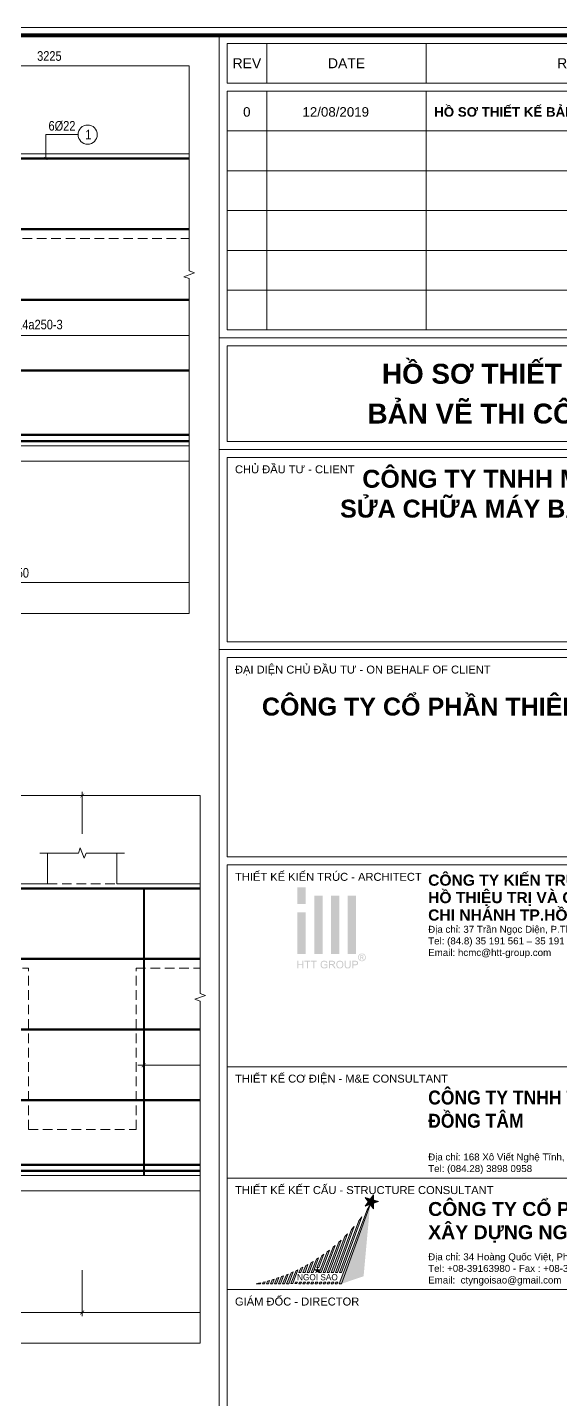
# Model space of a CAD drawing. Header units: millimetres. Extents: x 3014920 to 3563667, y -1638653 to -1356471.
# Drawn here: x 3384006 to 3387475, y -1615000 to -1606064 of the extents above; entities that cross this region are included whole.
import ezdxf
from ezdxf.enums import TextEntityAlignment as Align
from ezdxf.xclip import XClip

# ---------------------------------------------------------------- set-up
doc = ezdxf.new("R2010")
doc.units = ezdxf.units.MM
doc.header["$MEASUREMENT"] = 0
doc.header["$XCLIPFRAME"] = 0
doc.header["$PDMODE"] = 2
doc.linetypes.add('HIDDEN', pattern=[0.375, 0.25, -0.125])
doc.layers.get('0').update_dxf_attribs({"lineweight": 9})
doc.layers.get('Defpoints').update_dxf_attribs({"color": 10, "lineweight": 0})
for name, color, linetype, lineweight in [('CDAI', 21, 'Continuous', 40), ('CTHEP', 50, 'Continuous', 50), ('DBAO', 90, 'Continuous', 13), ('DGIONG', 130, 'Continuous', 13), ('KTH', 154, 'Continuous', 9), ('Net khuat', 8, 'HIDDEN', 13), ('TEXT', 7, 'Continuous', 15)]:
    doc.layers.add(name, color=color, linetype=linetype, lineweight=lineweight)
doc.layers.add('CHG_XX_Khung ten$0$A1 BORDER$0$DGIONG', color=7, linetype='Continuous', lineweight=13, true_color=0x29ffff)
doc.layers.add('CHG_XX_Khung ten$0$A1 BORDER$0$STICK', color=7, linetype='Continuous', lineweight=9, true_color=0xe60000)
doc.layers.add('CHG_XX_Khung ten$0$TKTC', color=1, linetype='Continuous')
doc.styles.add('CHG_XX_Khung ten$0$A1 BORDER$0$ARIAL', font='arial.ttf')
doc.styles.add('CHG_XX_Khung ten$0$A1 BORDER$0$Arial - Bold', font='arialbd.ttf', dxfattribs={"height": 2.5})
doc.styles.add('CHG_XX_Khung ten$0$A1 BORDER$0$Star-AvoBold', font='VAVOB_0.TTF')
doc.styles.add('CHG_XX_Khung ten$0$A1 BORDER$0$Title Block DD$0$ARIAL', font='arial.ttf')
doc.styles.add('CHG_XX_Khung ten$0$A1 BORDER$0$Title Block DD$0$Arial - Bold', font='arialbd.ttf', dxfattribs={"height": 2.5})
doc.styles.add('CHG_XX_Khung ten$0$arial', font='arial.ttf')
doc.styles.add('CHG_XX_Khung ten$0$Arial - Bold', font='arialbd.ttf')
doc.styles.add('CHG_XX_Khung ten$0$ArialB', font='arialbd.ttf')
doc.styles.add('CHG_XX_Khung ten$0$title block pccc$0$ARIAL', font='arial.ttf')
doc.styles.add('Star-HelCon', font='VHELVCN_0.TTF')
doc.styles.add('TTP-HelCon', font='VHELVCN_0.TTF')
doc.styles.add('VNI-HELVE-CONDENSE', font='VHELVCN_0.TTF')
doc.dimstyles.new('kc-25', dxfattribs={"dimtxt": 62.5, "dimasz": 20, "dimexe": 20, "dimexo": 50, "dimgap": 25, "dimtad": 3, "dimdec": 0, "dimzin": 0, "dimdsep": 46, "dimtxsty": 'VNI-HELVE-CONDENSE', "dimblk": 'DIM', "dimcen": 2.5, "dimclrd": 256, "dimclre": 154, "dimclrt": 7, "dimaunit": 1, "dimadec": 0, "dimazin": 0, "dimtfac": 1, "dimtdec": 0, "dimtix": 1, "dimtmove": 0, "dimatfit": 3, "dimldrblk": 'DOT', "dimfxl": 1, "dimtolj": 1, "dimtzin": 0, "dimarcsym": 0})
doc.dimstyles.new('TTP-25', dxfattribs={"dimscale": 25, "dimtxt": 2.5, "dimasz": 1, "dimexe": 1, "dimexo": 1, "dimgap": 0.09, "dimtad": 0, "dimdec": 4, "dimrnd": 1, "dimzin": 9, "dimdsep": 46, "dimtxsty": 'TTP-HelCon', "dimblk": 'ARCHTICK', "dimcen": 0.09, "dimdle": 1.5, "dimclrd": 256, "dimclre": 256, "dimclrt": 7, "dimadec": 0, "dimazin": 0, "dimtfac": 1, "dimtdec": 4, "dimtmove": 0, "dimatfit": 3, "dimldrblk": 'ARCHTICK', "dimfxl": 1, "dimtvp": 1, "dimtolj": 1, "dimtzin": 0, "dimarcsym": 0})

# ---------------------------------------------------------------- blocks, each defined once
blk = doc.blocks.new('_ArchTick')
at = {"color": 0, "linetype": 'ByBlock', "const_width": 0.15}
blk.add_lwpolyline([(-0.5, -0.5), (0.5, 0.5)], dxfattribs=at)
blk = doc.blocks.new('*D1667')
at = {"layer": 'Defpoints', "color": 0, "transparency": 16777216}
for p in [(22575, -2490.7), (25825, -2490.7), (22575, -2791.8)]:
    blk.add_point(p, dxfattribs=at)
at = {"layer": 'KTH', "lineweight": -2, "transparency": 16777216}
for p, q in [((22575, -2515.7), (22575, -2816.8)), ((25825, -2515.7), (25825, -2816.8)), ((25862.5, -2791.8), (22537.5, -2791.8))]:
    blk.add_line(p, q, dxfattribs=at)
at = {"layer": 'KTH', "lineweight": -2, "transparency": 16777216, "xscale": 25, "yscale": 25, "zscale": 25, "rotation": 180}
blk.add_blockref('_ArchTick', (22575, -2791.8), dxfattribs=at)
at = {"layer": 'KTH', "lineweight": -2, "transparency": 16777216, "xscale": 25, "yscale": 25, "zscale": 25}
blk.add_blockref('_ArchTick', (25825, -2791.8), dxfattribs=at)
at = {"layer": 'KTH', "color": 7, "transparency": 16777216, "insert": (24200, -2728), "char_height": 62.5, "attachment_point": 5, "style": 'TTP-HelCon'}
blk.add_mtext('\\A1;3250', dxfattribs=at)
blk = doc.blocks.new('*D1670')
at = {"layer": 'Defpoints', "color": 0, "transparency": 16777216}
for p in [(26025, 574), (22800, 300), (26025, 300)]:
    blk.add_point(p, dxfattribs=at)
at = {"layer": 'KTH', "lineweight": -2, "transparency": 16777216}
for p, q in [((22762.5, 574), (26062.5, 574)), ((22800, 325), (22800, 599)), ((26025, 325), (26025, 599))]:
    blk.add_line(p, q, dxfattribs=at)
at = {"layer": 'KTH', "lineweight": -2, "transparency": 16777216, "xscale": 25, "yscale": 25, "zscale": 25, "rotation": 180}
blk.add_blockref('_ArchTick', (22800, 574), dxfattribs=at)
at = {"layer": 'KTH', "lineweight": -2, "transparency": 16777216, "xscale": 25, "yscale": 25, "zscale": 25}
blk.add_blockref('_ArchTick', (26025, 574), dxfattribs=at)
at = {"layer": 'KTH', "color": 7, "transparency": 16777216, "insert": (24412.5, 637.8), "char_height": 62.5, "attachment_point": 5, "style": 'TTP-HelCon'}
blk.add_mtext('\\A1;3225', dxfattribs=at)
blk = doc.blocks.new('*D1644')
at = {"layer": 'Defpoints', "color": 0, "transparency": 16777216}
for p in [(35225, -2490.7), (44625, -2490.7), (35225, -2991.7)]:
    blk.add_point(p, dxfattribs=at)
at = {"layer": 'KTH', "lineweight": -2, "transparency": 16777216}
for p, q in [((35225, -2515.7), (35225, -3016.7)), ((44625, -2515.7), (44625, -3016.7)), ((44662.5, -2991.7), (35187.5, -2991.7))]:
    blk.add_line(p, q, dxfattribs=at)
at = {"layer": 'KTH', "lineweight": -2, "transparency": 16777216, "xscale": 25, "yscale": 25, "zscale": 25, "rotation": 180}
blk.add_blockref('_ArchTick', (35225, -2991.7), dxfattribs=at)
at = {"layer": 'KTH', "lineweight": -2, "transparency": 16777216, "xscale": 25, "yscale": 25, "zscale": 25}
blk.add_blockref('_ArchTick', (44625, -2991.7), dxfattribs=at)
at = {"layer": 'KTH', "color": 7, "transparency": 16777216, "insert": (39925, -2927.9), "char_height": 62.5, "attachment_point": 5, "style": 'TTP-HelCon'}
blk.add_mtext('\\A1;9400', dxfattribs=at)
blk = doc.blocks.new('*D1648')
at = {"layer": 'Defpoints', "color": 0, "transparency": 16777216}
for p in [(38375, 574), (37250, 300), (38375, 300)]:
    blk.add_point(p, dxfattribs=at)
at = {"layer": 'KTH', "lineweight": -2, "transparency": 16777216}
for p, q in [((37212.5, 574), (38412.5, 574)), ((37250, 325), (37250, 599)), ((38375, 325), (38375, 599))]:
    blk.add_line(p, q, dxfattribs=at)
at = {"layer": 'KTH', "lineweight": -2, "transparency": 16777216, "xscale": 25, "yscale": 25, "zscale": 25, "rotation": 180}
blk.add_blockref('_ArchTick', (37250, 574), dxfattribs=at)
at = {"layer": 'KTH', "lineweight": -2, "transparency": 16777216, "xscale": 25, "yscale": 25, "zscale": 25}
blk.add_blockref('_ArchTick', (38375, 574), dxfattribs=at)
at = {"layer": 'KTH', "color": 7, "transparency": 16777216, "insert": (37812.5, 637.8), "char_height": 62.5, "attachment_point": 5, "style": 'TTP-HelCon'}
blk.add_mtext('\\A1;1125', dxfattribs=at)
blk = doc.blocks.new('*D1650')
at = {"layer": 'Defpoints', "color": 0, "transparency": 16777216}
for p in [(41825, 574), (38375, 300), (41825, 300)]:
    blk.add_point(p, dxfattribs=at)
at = {"layer": 'KTH', "lineweight": -2, "transparency": 16777216}
for p, q in [((38337.5, 574), (41862.5, 574)), ((38375, 325), (38375, 599)), ((41825, 325), (41825, 599))]:
    blk.add_line(p, q, dxfattribs=at)
at = {"layer": 'KTH', "lineweight": -2, "transparency": 16777216, "xscale": 25, "yscale": 25, "zscale": 25, "rotation": 180}
blk.add_blockref('_ArchTick', (38375, 574), dxfattribs=at)
at = {"layer": 'KTH', "lineweight": -2, "transparency": 16777216, "xscale": 25, "yscale": 25, "zscale": 25}
blk.add_blockref('_ArchTick', (41825, 574), dxfattribs=at)
at = {"layer": 'KTH', "color": 7, "transparency": 16777216, "insert": (40100, 637.8), "char_height": 62.5, "attachment_point": 5, "style": 'TTP-HelCon'}
blk.add_mtext('\\A1;3450', dxfattribs=at)
blk = doc.blocks.new('*D1654')
at = {"layer": 'Defpoints', "color": 0, "transparency": 16777216}
for p in [(35225, -2490.7), (38375, -2490.7), (38375, -2791.8)]:
    blk.add_point(p, dxfattribs=at)
at = {"layer": 'KTH', "lineweight": -2, "transparency": 16777216}
for p, q in [((35225, -2515.7), (35225, -2816.8)), ((38375, -2515.7), (38375, -2816.8)), ((35187.5, -2791.8), (38412.5, -2791.8))]:
    blk.add_line(p, q, dxfattribs=at)
at = {"layer": 'KTH', "lineweight": -2, "transparency": 16777216, "xscale": 25, "yscale": 25, "zscale": 25, "rotation": 180}
blk.add_blockref('_ArchTick', (35225, -2791.8), dxfattribs=at)
at = {"layer": 'KTH', "lineweight": -2, "transparency": 16777216, "xscale": 25, "yscale": 25, "zscale": 25}
blk.add_blockref('_ArchTick', (38375, -2791.8), dxfattribs=at)
at = {"layer": 'KTH', "color": 7, "transparency": 16777216, "insert": (36800, -2728), "char_height": 62.5, "attachment_point": 5, "style": 'TTP-HelCon'}
blk.add_mtext('\\A1;3150', dxfattribs=at)
blk = doc.blocks.new('*D1655')
at = {"layer": 'Defpoints', "color": 0, "transparency": 16777216}
for p in [(38375, -2490.7), (41825, -2490.7), (41825, -2791.8)]:
    blk.add_point(p, dxfattribs=at)
at = {"layer": 'KTH', "lineweight": -2, "transparency": 16777216}
for p, q in [((38375, -2515.7), (38375, -2816.8)), ((41825, -2515.7), (41825, -2816.8)), ((38337.5, -2791.8), (41862.5, -2791.8))]:
    blk.add_line(p, q, dxfattribs=at)
at = {"layer": 'KTH', "lineweight": -2, "transparency": 16777216, "xscale": 25, "yscale": 25, "zscale": 25, "rotation": 180}
blk.add_blockref('_ArchTick', (38375, -2791.8), dxfattribs=at)
at = {"layer": 'KTH', "lineweight": -2, "transparency": 16777216, "xscale": 25, "yscale": 25, "zscale": 25}
blk.add_blockref('_ArchTick', (41825, -2791.8), dxfattribs=at)
at = {"layer": 'KTH', "color": 7, "transparency": 16777216, "insert": (40100, -2728), "char_height": 62.5, "attachment_point": 5, "style": 'TTP-HelCon'}
blk.add_mtext('\\A1;3450', dxfattribs=at)
blk = doc.blocks.new('*D1621')
at = {"layer": 'Defpoints', "color": 0, "transparency": 16777216}
for p in [(55275, 574), (48050, 325), (55275, 200)]:
    blk.add_point(p, dxfattribs=at)
at = {"layer": 'KTH', "lineweight": -2, "transparency": 16777216}
for p, q in [((48012.5, 574), (55312.5, 574)), ((48050, 350), (48050, 599)), ((55275, 225), (55275, 599))]:
    blk.add_line(p, q, dxfattribs=at)
at = {"layer": 'KTH', "lineweight": -2, "transparency": 16777216, "xscale": 25, "yscale": 25, "zscale": 25, "rotation": 180}
blk.add_blockref('_ArchTick', (48050, 574), dxfattribs=at)
at = {"layer": 'KTH', "lineweight": -2, "transparency": 16777216, "xscale": 25, "yscale": 25, "zscale": 25}
blk.add_blockref('_ArchTick', (55275, 574), dxfattribs=at)
at = {"layer": 'KTH', "color": 7, "transparency": 16777216, "insert": (51662.5, 637.8), "char_height": 62.5, "attachment_point": 5, "style": 'TTP-HelCon'}
blk.add_mtext('\\A1;7225', dxfattribs=at)
blk = doc.blocks.new('*D1623')
at = {"layer": 'Defpoints', "color": 0, "transparency": 16777216}
for p in [(16725, -2490.7), (25825, -2513.9), (16725, -2991.7)]:
    blk.add_point(p, dxfattribs=at)
at = {"layer": 'KTH', "lineweight": -2, "transparency": 16777216}
for p, q in [((16725, -2515.7), (16725, -3016.7)), ((25825, -2538.9), (25825, -3016.7)), ((25862.5, -2991.7), (16687.5, -2991.7))]:
    blk.add_line(p, q, dxfattribs=at)
at = {"layer": 'KTH', "lineweight": -2, "transparency": 16777216, "xscale": 25, "yscale": 25, "zscale": 25, "rotation": 180}
blk.add_blockref('_ArchTick', (16725, -2991.7), dxfattribs=at)
at = {"layer": 'KTH', "lineweight": -2, "transparency": 16777216, "xscale": 25, "yscale": 25, "zscale": 25}
blk.add_blockref('_ArchTick', (25825, -2991.7), dxfattribs=at)
at = {"layer": 'KTH', "color": 7, "transparency": 16777216, "insert": (21275, -2927.9), "char_height": 62.5, "attachment_point": 5, "style": 'TTP-HelCon'}
blk.add_mtext('\\A1;9100', dxfattribs=at)
blk = doc.blocks.new('DIM')
h = blk.add_hatch(color=1)
h.paths.add_polyline_path([(0.49, 0.29, 1), (0.29, 0.49), (-0.19, 0), (0.19, 0)])
h.paths.add_polyline_path([(0.19, 0), (-0.19, 0), (-0.49, -0.29, 1), (-0.29, -0.49)])
at = {"color": 9}
for p, q in [((-0.19, 0), (-1.5, 0)), ((0.19, 0), (1.5, 0))]:
    blk.add_line(p, q, dxfattribs=at)
at = {"color": 1}
for p, q in [((-0.49, -0.29), (0.29, 0.49)), ((-0.29, -0.49), (0.49, 0.29)), ((-0.19, 0), (0.19, 0))]:
    blk.add_line(p, q, dxfattribs=at)
blk.add_arc((-0.39, -0.39), 0.138, 135, 315, dxfattribs=at)
blk = doc.blocks.new('*D1632')
at = {"layer": 'Defpoints', "color": 0, "transparency": 16777216}
for p in [(22975, -883.8), (25625, -943.5), (22975, -1182.1)]:
    blk.add_point(p, dxfattribs=at)
at = {"layer": 'KTH', "lineweight": -2, "transparency": 16777216}
for p, q in [((22975, -908.8), (22975, -1207.1)), ((25625, -968.5), (25625, -1207.1)), ((25662.5, -1182.1), (22937.5, -1182.1))]:
    blk.add_line(p, q, dxfattribs=at)
at = {"layer": 'KTH', "lineweight": -2, "transparency": 16777216, "xscale": 25, "yscale": 25, "zscale": 25}
for p, rotation in [((22975, -1182.1), 179.9999999866598), ((25625, -1182.1), 359.9999999866598)]:
    blk.add_blockref('_ArchTick', p, dxfattribs=dict(at, rotation=rotation))
at = {"layer": 'KTH', "color": 7, "transparency": 16777216, "insert": (24300, -1112.2), "char_height": 62.5, "attachment_point": 5, "rotation": 360, "style": 'TTP-HelCon'}
blk.add_mtext('\\A1;4Þ14a250-3', dxfattribs=at)
blk = doc.blocks.new('*D1637')
at = {"layer": 'Defpoints', "color": 0, "transparency": 16777216}
for p in [(38775, -883.8), (41425, -905.7), (38775, -1182.1)]:
    blk.add_point(p, dxfattribs=at)
at = {"layer": 'KTH', "lineweight": -2, "transparency": 16777216}
for p, q in [((38775, -908.8), (38775, -1207.1)), ((41425, -930.7), (41425, -1207.1)), ((41462.5, -1182.1), (38737.5, -1182.1))]:
    blk.add_line(p, q, dxfattribs=at)
at = {"layer": 'KTH', "lineweight": -2, "transparency": 16777216, "xscale": 25, "yscale": 25, "zscale": 25}
for p, rotation in [((38775, -1182.1), 179.9999999866598), ((41425, -1182.1), 359.9999999866598)]:
    blk.add_blockref('_ArchTick', p, dxfattribs=dict(at, rotation=rotation))
at = {"layer": 'KTH', "color": 7, "transparency": 16777216, "insert": (40100, -1112.2), "char_height": 62.5, "attachment_point": 5, "rotation": 360, "style": 'TTP-HelCon'}
blk.add_mtext('\\A1;4Þ14a250-3', dxfattribs=at)
blk = doc.blocks.new('*D1598')
at = {"layer": 'Defpoints', "color": 0, "transparency": 16777216}
for p in [(49675, -2560.4), (59924.6, -2663), (59924.6, -2991.7)]:
    blk.add_point(p, dxfattribs=at)
at = {"layer": 'KTH', "lineweight": -2, "transparency": 16777216}
for p, q in [((49675, -2585.4), (49675, -3016.7)), ((59924.6, -2688), (59924.6, -3016.7)), ((49637.5, -2991.7), (59962.1, -2991.7))]:
    blk.add_line(p, q, dxfattribs=at)
at = {"layer": 'KTH', "lineweight": -2, "transparency": 16777216, "xscale": 25, "yscale": 25, "zscale": 25, "rotation": 180}
blk.add_blockref('_ArchTick', (49675, -2991.7), dxfattribs=at)
at = {"layer": 'KTH', "lineweight": -2, "transparency": 16777216, "xscale": 25, "yscale": 25, "zscale": 25}
blk.add_blockref('_ArchTick', (59924.6, -2991.7), dxfattribs=at)
at = {"layer": 'KTH', "color": 7, "transparency": 16777216, "insert": (54799.8, -2927.9), "char_height": 62.5, "attachment_point": 5, "style": 'TTP-HelCon'}
blk.add_mtext('\\A1;10250', dxfattribs=at)
blk = doc.blocks.new('*D1583')
at = {"layer": 'Defpoints', "color": 0, "transparency": 16777216}
for p in [(52375, -2490.7), (55275, -2490.7), (55275, -2791.8)]:
    blk.add_point(p, dxfattribs=at)
at = {"layer": 'KTH', "lineweight": -2, "transparency": 16777216}
for p, q in [((52375, -2515.7), (52375, -2816.8)), ((55275, -2515.7), (55275, -2816.8)), ((52337.5, -2791.8), (55312.5, -2791.8))]:
    blk.add_line(p, q, dxfattribs=at)
at = {"layer": 'KTH', "lineweight": -2, "transparency": 16777216, "xscale": 25, "yscale": 25, "zscale": 25, "rotation": 180}
blk.add_blockref('_ArchTick', (52375, -2791.8), dxfattribs=at)
at = {"layer": 'KTH', "lineweight": -2, "transparency": 16777216, "xscale": 25, "yscale": 25, "zscale": 25}
blk.add_blockref('_ArchTick', (55275, -2791.8), dxfattribs=at)
at = {"layer": 'KTH', "color": 7, "transparency": 16777216, "insert": (53825, -2728), "char_height": 62.5, "attachment_point": 5, "style": 'TTP-HelCon'}
blk.add_mtext('\\A1;2900', dxfattribs=at)
blk = doc.blocks.new('CHG_XX_Khung ten$0$A1 BORDER$0$HTT-Logo')
at = {"true_color": 0x134fb3}
h = blk.add_hatch(color=154, dxfattribs=at)
h.paths.add_polyline_path([(3, 29.1), (0, 29.1), (0, 23.1), (3, 23.1)])
h.paths.add_polyline_path([(3, 20.1), (0, 20.1), (0, 5.1), (3, 5.1)])
h.paths.add_polyline_path([(9, 26.1), (6, 26.1), (6, 5.1), (9, 5.1)])
h.paths.add_polyline_path([(15, 26.1), (12, 26.1), (12, 5.1), (15, 5.1)])
h.paths.add_polyline_path([(21, 26.1), (18, 26.1), (18, 5.1), (21, 5.1)])
h.paths.add_polyline_path([(2.12, 2.7), (1.76, 2.7), (1.76, 1.59), (0.36, 1.59), (0.36, 2.7), (0, 2.7), (0, 0), (0.36, 0), (0.36, 1.27), (1.76, 1.27), (1.76, 0), (2.12, 0)])
h.paths.add_polyline_path([(4.65, 2.7), (2.51, 2.7), (2.51, 2.38), (3.4, 2.38), (3.4, 0), (3.76, 0), (3.76, 2.38), (4.65, 2.38)])
h.paths.add_polyline_path([(6.95, 2.7), (4.81, 2.7), (4.81, 2.38), (5.7, 2.38), (5.7, 0), (6.06, 0), (6.06, 2.38), (6.95, 2.38)])
h.paths.add_polyline_path([(8.64, 1.36), (8.64, 1.41), (8.66, 1.58), (8.69, 1.75), (8.75, 1.9), (8.81, 2.03), (8.92, 2.17), (9.05, 2.28), (9.2, 2.37), (9.29, 2.39), (9.45, 2.43), (9.65, 2.44), (9.84, 2.42), (10, 2.37), (10.14, 2.29), (10.26, 2.18), (10.34, 2.03), (10.41, 1.86), (10.73, 1.95), (10.68, 2.11), (10.61, 2.26), (10.53, 2.39), (10.45, 2.47), (10.31, 2.57), (10.16, 2.65), (10.13, 2.66), (9.97, 2.71), (9.8, 2.74), (9.63, 2.75), (9.55, 2.74), (9.38, 2.73), (9.21, 2.7), (9.06, 2.65), (8.91, 2.58), (8.88, 2.56), (8.75, 2.47), (8.63, 2.36), (8.53, 2.23), (8.44, 2.07), (8.41, 1.99), (8.35, 1.84), (8.31, 1.68), (8.28, 1.51), (8.27, 1.34), (8.28, 1.26), (8.29, 1.09), (8.32, 0.92), (8.38, 0.77), (8.44, 0.62), (8.46, 0.58), (8.55, 0.44), (8.66, 0.32), (8.79, 0.21), (8.93, 0.12), (9, 0.09), (9.15, 0.03), (9.31, -0.01), (9.48, -0.04), (9.65, -0.05), (9.73, -0.04), (9.9, -0.03), (10.07, 0.01), (10.23, 0.06), (10.34, 0.11), (10.48, 0.18), (10.63, 0.27), (10.77, 0.38), (10.77, 1.38), (9.63, 1.38), (9.63, 1.06), (10.42, 1.06), (10.42, 0.56), (10.39, 0.53), (10.26, 0.45), (10.09, 0.37), (9.96, 0.32), (9.8, 0.29), (9.63, 0.28), (9.62, 0.28), (9.45, 0.29), (9.28, 0.33), (9.12, 0.4), (8.97, 0.49), (8.86, 0.61), (8.77, 0.75), (8.73, 0.85), (8.68, 1), (8.65, 1.17)])
h.paths.add_polyline_path([(13.16, 1.39), (13.28, 1.48), (13.3, 1.51), (13.39, 1.64), (13.44, 1.79), (13.46, 1.96), (13.46, 2.06), (13.42, 2.22), (13.35, 2.37), (13.31, 2.43), (13.19, 2.55), (13.05, 2.63), (13.01, 2.64), (12.87, 2.67), (12.7, 2.69), (12.5, 2.7), (11.3, 2.7), (11.3, 0), (11.66, 0), (11.66, 1.2), (12.07, 1.2), (12.11, 1.2), (12.28, 1.19), (12.44, 1.11), (12.49, 1.07), (12.62, 0.93), (12.67, 0.86), (12.77, 0.73), (12.88, 0.56), (13.23, 0), (13.68, 0), (13.21, 0.73), (13.13, 0.85), (13.03, 0.98), (12.92, 1.09), (12.86, 1.14), (12.7, 1.23), (12.86, 1.26), (13.03, 1.31)])
h.paths.add_polyline_path([(11.66, 1.51), (11.66, 2.4), (12.51, 2.4), (12.67, 2.39), (12.83, 2.35), (12.97, 2.27), (13.06, 2.13), (13.09, 1.96), (13.08, 1.87), (13.02, 1.72), (12.96, 1.64), (12.8, 1.55), (12.62, 1.52), (12.43, 1.51)], flags=16)
h.paths.add_polyline_path([(16.49, 1.43), (16.48, 1.6), (16.44, 1.77), (16.4, 1.92), (16.34, 2.07), (16.33, 2.09), (16.24, 2.23), (16.14, 2.36), (16.02, 2.47), (15.88, 2.57), (15.85, 2.59), (15.7, 2.66), (15.54, 2.71), (15.38, 2.74), (15.2, 2.75), (15.15, 2.75), (14.98, 2.73), (14.82, 2.7), (14.66, 2.64), (14.52, 2.57), (14.39, 2.48), (14.27, 2.37), (14.18, 2.26), (14.1, 2.14), (14.03, 2), (13.98, 1.84), (13.94, 1.68), (13.92, 1.5), (13.91, 1.31), (13.91, 1.29), (13.92, 1.12), (13.95, 0.96), (14, 0.8), (14.07, 0.64), (14.07, 0.62), (14.16, 0.48), (14.26, 0.35), (14.38, 0.23), (14.52, 0.14), (14.56, 0.12), (14.71, 0.04), (14.86, -0.01), (15.03, -0.04), (15.2, -0.05), (15.21, -0.05), (15.38, -0.03), (15.55, 0), (15.7, 0.05), (15.86, 0.12), (15.87, 0.13), (16.01, 0.22), (16.13, 0.33), (16.24, 0.46), (16.33, 0.61), (16.36, 0.69), (16.42, 0.84), (16.46, 1), (16.48, 1.17), (16.49, 1.35)])
h.paths.add_polyline_path([(14.28, 1.45), (14.3, 1.64), (14.34, 1.81), (14.4, 1.95), (14.47, 2.08), (14.57, 2.2), (14.73, 2.32), (14.88, 2.38), (15.04, 2.43), (15.21, 2.44), (15.38, 2.42), (15.54, 2.38), (15.69, 2.31), (15.82, 2.2), (15.93, 2.07), (16.01, 1.93), (16.04, 1.85), (16.09, 1.7), (16.12, 1.53), (16.12, 1.32), (16.11, 1.12), (16.08, 0.95), (16.03, 0.79), (15.96, 0.66), (15.86, 0.54), (15.8, 0.48), (15.67, 0.38), (15.53, 0.32), (15.37, 0.27), (15.2, 0.26), (15.12, 0.26), (14.95, 0.29), (14.8, 0.35), (14.67, 0.43), (14.54, 0.54), (14.45, 0.66), (14.37, 0.8), (14.32, 0.95), (14.29, 1.12), (14.28, 1.31)], flags=16)
h.paths.add_polyline_path([(17.31, 2.7), (16.96, 2.7), (16.96, 1.12), (16.96, 0.93), (16.98, 0.75), (17.02, 0.6), (17.06, 0.46), (17.07, 0.44), (17.15, 0.3), (17.27, 0.18), (17.4, 0.08), (17.51, 0.03), (17.67, -0.01), (17.84, -0.04), (18.02, -0.05), (18.2, -0.04), (18.37, -0.01), (18.52, 0.04), (18.66, 0.1), (18.68, 0.12), (18.81, 0.22), (18.91, 0.35), (18.99, 0.49), (19.02, 0.61), (19.06, 0.76), (19.07, 0.94), (19.08, 1.14), (19.08, 2.7), (18.72, 2.7), (18.72, 1.14), (18.72, 1.06), (18.71, 0.86), (18.68, 0.69), (18.62, 0.55), (18.55, 0.45), (18.49, 0.4), (18.36, 0.33), (18.19, 0.29), (17.99, 0.28), (17.92, 0.28), (17.75, 0.31), (17.6, 0.37), (17.46, 0.48), (17.38, 0.63), (17.34, 0.77), (17.32, 0.94), (17.31, 1.14)])
h.paths.add_polyline_path([(21.42, 1.25), (21.52, 1.34), (21.6, 1.45), (21.67, 1.59), (21.72, 1.75), (21.73, 1.92), (21.73, 1.97), (21.71, 2.13), (21.65, 2.29), (21.56, 2.44), (21.44, 2.55), (21.42, 2.56), (21.27, 2.63), (21.1, 2.67), (21.05, 2.68), (20.89, 2.7), (20.69, 2.7), (19.67, 2.7), (19.67, 0), (20.03, 0), (20.03, 1.1), (20.72, 1.1), (20.76, 1.1), (20.96, 1.11), (21.14, 1.14), (21.29, 1.19)])
h.paths.add_polyline_path([(20.03, 1.42), (20.03, 2.38), (20.72, 2.38), (20.93, 2.37), (21.06, 2.36), (21.16, 2.31), (21.28, 2.2), (21.34, 2.08), (21.37, 1.91), (21.36, 1.82), (21.31, 1.67), (21.22, 1.54), (21.09, 1.47), (20.93, 1.43), (20.73, 1.42)], flags=16)
h.paths.add_polyline_path([(23.87, 2.76), (24.01, 2.85), (24.13, 2.96), (24.24, 3.09), (24.33, 3.24), (24.35, 3.28), (24.42, 3.44), (24.47, 3.6), (24.5, 3.76), (24.51, 3.93), (24.51, 3.98), (24.49, 4.15), (24.46, 4.31), (24.4, 4.47), (24.33, 4.62), (24.29, 4.69), (24.19, 4.82), (24.08, 4.94), (23.95, 5.05), (23.81, 5.14), (23.77, 5.16), (23.61, 5.23), (23.45, 5.28), (23.29, 5.31), (23.12, 5.32), (23.08, 5.31), (22.92, 5.3), (22.76, 5.27), (22.6, 5.21), (22.44, 5.14), (22.38, 5.1), (22.24, 5.01), (22.12, 4.89), (22.01, 4.77), (21.92, 4.62), (21.89, 4.57), (21.82, 4.41), (21.77, 4.25), (21.74, 4.09), (21.73, 3.93), (21.73, 3.87), (21.75, 3.71), (21.79, 3.55), (21.84, 3.39), (21.92, 3.24), (21.95, 3.18), (22.05, 3.04), (22.16, 2.92), (22.29, 2.81), (22.43, 2.72), (22.48, 2.7), (22.64, 2.63), (22.79, 2.58), (22.96, 2.55), (23.12, 2.54), (23.18, 2.54), (23.34, 2.55), (23.5, 2.59), (23.66, 2.65), (23.82, 2.72)])
h.paths.add_polyline_path([(22.55, 2.92), (22.45, 2.98), (22.32, 3.09), (22.21, 3.21), (22.12, 3.35), (22.07, 3.44), (22.01, 3.6), (21.98, 3.76), (21.96, 3.93), (21.97, 4.03), (22, 4.19), (22.05, 4.35), (22.12, 4.51), (22.18, 4.61), (22.29, 4.73), (22.41, 4.85), (22.56, 4.94), (22.64, 4.98), (22.8, 5.04), (22.96, 5.07), (23.12, 5.09), (23.21, 5.08), (23.37, 5.06), (23.53, 5.01), (23.69, 4.94), (23.79, 4.88), (23.92, 4.77), (24.03, 4.65), (24.13, 4.51), (24.17, 4.41), (24.23, 4.25), (24.27, 4.09), (24.28, 3.93), (24.28, 3.83), (24.25, 3.67), (24.2, 3.51), (24.13, 3.35), (24.07, 3.25), (23.96, 3.13), (23.84, 3.01), (23.7, 2.92), (23.61, 2.87), (23.45, 2.81), (23.29, 2.78), (23.12, 2.77), (23.02, 2.77), (22.86, 2.8), (22.7, 2.85)], flags=16)
h.paths.add_polyline_path([(22.51, 3.16), (22.51, 4.65), (23.03, 4.65), (23.23, 4.64), (23.4, 4.62), (23.55, 4.52), (23.6, 4.47), (23.66, 4.31), (23.67, 4.25), (23.64, 4.09), (23.55, 3.96), (23.42, 3.87), (23.24, 3.82), (23.37, 3.75), (23.46, 3.64), (23.57, 3.47), (23.77, 3.16), (23.47, 3.16), (23.34, 3.39), (23.23, 3.58), (23.14, 3.7), (23.09, 3.74), (22.94, 3.79), (22.9, 3.79), (22.76, 3.79), (22.76, 3.16)], flags=0)
h.paths.add_polyline_path([(22.76, 4), (22.76, 4.45), (23.03, 4.45), (23.13, 4.45), (23.27, 4.42), (23.37, 4.35), (23.41, 4.21), (23.33, 4.06), (23.24, 4.02), (23.05, 4)], flags=0)
blk = doc.blocks.new('CHG_XX_Khung ten')
at = {"layer": 'CHG_XX_Khung ten$0$A1 BORDER$0$DGIONG'}
h = blk.add_hatch(color=256, dxfattribs=at)
h.paths.add_polyline_path([(724.94, 283.19), (724.15, 281.97), (717.19, 263.38), (717.7, 263.38)])
h.paths.add_polyline_path([(722.81, 280.17), (722.1, 279.22), (717.21, 266.21), (717.72, 266.21)], flags=17)
h.paths.add_polyline_path([(720.93, 277.8), (720.27, 277.04), (716.19, 266.22), (716.7, 266.22)])
h.paths.add_polyline_path([(719.23, 275.93), (718.6, 275.29), (715.18, 266.22), (715.69, 266.22)])
h.paths.add_polyline_path([(717.65, 274.38), (717.03, 273.81), (714.16, 266.22), (714.67, 266.22)])
h.paths.add_polyline_path([(716.14, 273.03), (715.61, 272.59), (713.15, 266.22), (713.66, 266.22)])
h.paths.add_polyline_path([(714.69, 271.86), (714.17, 271.45), (712.13, 266.23), (712.64, 266.23)])
h.paths.add_polyline_path([(713.29, 270.81), (712.76, 270.43), (711.57, 267.46), (712.07, 267.47)])
h.paths.add_polyline_path([(710.1, 266.23), (710.61, 266.24), (711.93, 269.87), (711.48, 269.56)])
h.paths.add_polyline_path([(710.61, 269.02), (710.13, 268.73), (709.08, 266.24), (709.59, 266.24)])
h.paths.add_polyline_path([(709.31, 268.26), (708.82, 267.97), (708.07, 266.24), (708.58, 266.24)])
h.paths.add_polyline_path([(708.04, 267.56), (707.54, 267.3), (707.05, 266.25), (707.56, 266.25)])
h.paths.add_polyline_path([(716.84, 263.8), (716.33, 263.8), (716.18, 263.38), (716.69, 263.38)])
h.paths.add_polyline_path([(715.67, 263.39), (715.82, 263.8), (715.32, 263.8), (715.16, 263.39)])
h.paths.add_polyline_path([(714.15, 263.39), (714.65, 263.39), (714.8, 263.8), (714.3, 263.8)])
h.paths.add_polyline_path([(713.13, 263.39), (713.64, 263.4), (713.79, 263.81), (713.28, 263.81)])
h.paths.add_polyline_path([(712.77, 263.81), (712.27, 263.81), (712.11, 263.39), (712.62, 263.4)])
h.paths.add_polyline_path([(711.25, 263.81), (711.1, 263.4), (711.61, 263.4), (711.76, 263.81)])
h.paths.add_polyline_path([(710.59, 263.4), (710.74, 263.82), (710.24, 263.82), (710.08, 263.4)])
h.paths.add_polyline_path([(709.73, 263.82), (709.22, 263.82), (709.07, 263.41), (709.57, 263.41)])
h.paths.add_polyline_path([(708.71, 263.82), (708.21, 263.82), (708.05, 263.41), (708.56, 263.41)])
h.paths.add_polyline_path([(707.54, 263.41), (707.69, 263.83), (707.19, 263.83), (707.03, 263.41)])
h.paths.add_polyline_path([(706.68, 263.83), (706.17, 263.83), (706.02, 263.42), (706.53, 263.42)])
h.paths.add_polyline_path([(705, 263.42), (705.51, 263.42), (706.79, 266.93), (706.4, 266.74)])
h.paths.add_polyline_path([(703.97, 263.37), (704.48, 263.37), (705.57, 266.36), (705.14, 266.17)])
h.paths.add_polyline_path([(704.36, 265.84), (703.91, 265.65), (702.96, 263.38), (703.46, 263.38)])
h.paths.add_polyline_path([(703.17, 265.37), (702.69, 265.19), (701.94, 263.38), (702.45, 263.38)])
h.paths.add_polyline_path([(702, 264.94), (701.5, 264.77), (700.92, 263.38), (701.43, 263.38)])
h.paths.add_polyline_path([(700.84, 264.56), (700.33, 264.4), (699.91, 263.39), (700.42, 263.39)])
h.paths.add_polyline_path([(699.7, 264.21), (699.18, 264.06), (698.89, 263.39), (699.4, 263.39)])
h.paths.add_polyline_path([(698.57, 263.9), (698.04, 263.77), (697.87, 263.38), (698.38, 263.39)])
h.paths.add_polyline_path([(697.37, 263.39), (697.45, 263.63), (696.91, 263.51), (696.35, 263.38)])
blk.add_hatch(color=256, dxfattribs=at).paths.add_polyline_path([(724.92, 283.21), (717.68, 263.38), (723.28, 265.27)])
at = {"layer": 'CHG_XX_Khung ten$0$A1 BORDER$0$STICK'}
for points in [[(723.71, 282.88), (725.74, 285.75), (725.8, 282.26), (723.67, 285.06), (727.02, 284.03)], [(725.76, 284.41), (724.96, 284.66), (724.49, 283.98), (724.99, 283.32), (725.77, 283.6)], [(711.25, 266.22), (711.64, 267.39), (712.01, 266.22), (711.02, 266.95), (712.24, 266.93)], [(711.87, 266.67), (711.78, 266.94), (711.49, 266.94), (711.4, 266.67), (711.63, 266.5)]]:
    blk.add_hatch(color=256, dxfattribs=at).paths.add_polyline_path(points)
for p, q in [((687, 577), (687, 17)), ((687, 501), (824, 501)), ((687, 473), (824, 473)), ((687, 422.69), (824, 422.69))]:
    blk.add_line(p, q)
at = {"linetype": 'Continuous'}
for p, q in [((699, 575), (699, 565)), ((739, 575), (739, 565)), ((699, 563), (699, 503)), ((739, 563), (739, 503))]:
    blk.add_line(p, q, dxfattribs=at)
blk.add_lwpolyline([(15, 579), (826, 579), (826, 15), (15, 15)], close=True)
at = {"color": 4, "linetype": 'Continuous', "const_width": 1}
blk.add_lwpolyline([(17, 577), (824, 577), (824, 17), (17, 17)], close=True, dxfattribs=at)
at = {"linetype": 'Continuous'}
for points in [[(822, 565), (689, 565), (689, 575), (822, 575)], [(822, 553), (689, 553), (689, 563), (822, 563)], [(822, 543), (689, 543), (689, 553), (822, 553)], [(822, 533), (689, 533), (689, 543), (822, 543)], [(822, 523), (689, 523), (689, 533), (822, 533)], [(822, 513), (689, 513), (689, 523), (822, 523)], [(822, 503), (689, 503), (689, 513), (822, 513)], [(689, 499), (822, 499), (822, 475), (689, 475)], [(689, 368.62), (822, 368.62), (822, 317.93), (689, 317.93)], [(689, 317.93), (822, 317.93), (822, 289.93), (689, 289.93)], [(689, 289.93), (822, 289.93), (822, 261.93), (689, 261.93)]]:
    blk.add_lwpolyline(points, close=True, dxfattribs=at)
at = {"color": 9, "linetype": 'Continuous'}
blk.add_lwpolyline([(689, 261.93), (822, 261.93), (822, 231.73), (689, 231.73)], close=True, dxfattribs=at)
at = {"layer": 'CHG_XX_Khung ten$0$A1 BORDER$0$DGIONG'}
for points in [[(724.94, 283.19), (717.7, 263.38), (717.19, 263.38), (724.15, 281.97), (724.94, 283.19)], [(722.81, 280.17), (717.72, 266.21), (717.21, 266.21), (722.1, 279.22), (722.81, 280.17)], [(719.23, 275.93), (715.69, 266.22), (715.18, 266.22), (718.6, 275.29), (719.23, 275.93)], [(720.93, 277.8), (716.7, 266.22), (716.19, 266.22), (720.27, 277.04), (720.93, 277.8)], [(716.14, 273.03), (713.66, 266.22), (713.15, 266.22), (715.61, 272.59), (716.14, 273.03)], [(717.65, 274.38), (714.67, 266.22), (714.16, 266.22), (717.03, 273.81), (717.65, 274.38)], [(710.61, 269.02), (709.59, 266.24), (709.08, 266.24), (710.13, 268.73), (710.61, 269.02)], [(711.93, 269.87), (710.61, 266.24), (710.1, 266.23), (711.48, 269.56), (711.93, 269.87)], [(713.29, 270.81), (712.07, 267.47), (711.57, 267.46), (712.76, 270.43), (713.29, 270.81)], [(714.69, 271.86), (712.64, 266.23), (712.13, 266.23), (714.17, 271.45), (714.69, 271.86)], [(704.36, 265.84), (703.46, 263.38), (702.96, 263.38), (703.91, 265.65), (704.36, 265.84)], [(705.57, 266.36), (704.48, 263.37), (703.97, 263.37), (705.14, 266.17), (705.57, 266.36)], [(706.79, 266.93), (705.51, 263.42), (705, 263.42), (706.4, 266.74), (706.79, 266.93)], [(708.04, 267.56), (707.56, 266.25), (707.05, 266.25), (707.54, 267.3), (708.04, 267.56)], [(709.31, 268.26), (708.58, 266.24), (708.07, 266.24), (708.82, 267.97), (709.31, 268.26)], [(697.45, 263.63), (697.37, 263.39), (696.35, 263.38), (696.91, 263.51), (697.45, 263.63)], [(698.57, 263.9), (698.38, 263.39), (697.87, 263.38), (698.04, 263.77), (698.57, 263.9)], [(699.7, 264.21), (699.4, 263.39), (698.89, 263.39), (699.18, 264.06), (699.7, 264.21)], [(700.84, 264.56), (700.42, 263.39), (699.91, 263.39), (700.33, 264.4), (700.84, 264.56)], [(702, 264.94), (701.43, 263.38), (700.92, 263.38), (701.5, 264.77), (702, 264.94)], [(703.17, 265.37), (702.45, 263.38), (701.94, 263.38), (702.69, 265.19), (703.17, 265.37)]]:
    blk.add_lwpolyline(points, dxfattribs=at)
for points in [[(706.53, 263.42), (706.68, 263.83), (706.17, 263.83), (706.02, 263.42)], [(707.54, 263.41), (707.69, 263.83), (707.19, 263.83), (707.03, 263.41)], [(708.56, 263.41), (708.71, 263.82), (708.21, 263.82), (708.05, 263.41)], [(709.57, 263.41), (709.73, 263.82), (709.22, 263.82), (709.07, 263.41)], [(710.59, 263.4), (710.74, 263.82), (710.24, 263.82), (710.08, 263.4)], [(711.61, 263.4), (711.76, 263.81), (711.25, 263.81), (711.1, 263.4)], [(712.62, 263.4), (712.77, 263.81), (712.27, 263.81), (712.11, 263.39)], [(713.64, 263.4), (713.79, 263.81), (713.28, 263.81), (713.13, 263.39)], [(714.65, 263.39), (714.8, 263.8), (714.3, 263.8), (714.15, 263.39)], [(715.67, 263.39), (715.82, 263.8), (715.32, 263.8), (715.16, 263.39)], [(716.69, 263.38), (716.84, 263.8), (716.33, 263.8), (716.18, 263.38)]]:
    blk.add_lwpolyline(points, close=True, dxfattribs=at)
at = {"layer": 'CHG_XX_Khung ten$0$A1 BORDER$0$STICK'}
for p, q in [((723.67, 285.06), (727.02, 284.03)), ((725.8, 282.26), (723.67, 285.06)), ((723.71, 282.88), (725.74, 285.75)), ((727.02, 284.03), (723.71, 282.88)), ((725.74, 285.75), (725.8, 282.26)), ((711.02, 266.95), (712.24, 266.93)), ((712.01, 266.22), (711.02, 266.95)), ((712.24, 266.93), (711.25, 266.22)), ((711.64, 267.39), (712.01, 266.22))]:
    blk.add_line(p, q, dxfattribs=at)
at = {"xscale": 0.7, "yscale": 0.7, "zscale": 0.7}
blk.add_blockref('CHG_XX_Khung ten$0$A1 BORDER$0$HTT-Logo', (706.68, 342.64), dxfattribs=at)
for s, height, style, p in [('REV', 2.5, 'CHG_XX_Khung ten$0$A1 BORDER$0$ARIAL', (694, 570)), ('DATE', 2.5, 'CHG_XX_Khung ten$0$A1 BORDER$0$ARIAL', (719, 570)), ('REMARKS', 2.5, 'CHG_XX_Khung ten$0$A1 BORDER$0$ARIAL', (780.5, 570)), ('0', 2.39, 'CHG_XX_Khung ten$0$arial', (693.97, 557.78)), ('12/08/2019', 2.389, 'CHG_XX_Khung ten$0$arial', (716.29, 557.78))]:
    blk.add_text(s, height=height, dxfattribs=dict(style=style)).set_placement(p, align=Align.MIDDLE_CENTER)
for s, height, style, p in [('HỒ SƠ THIẾT KẾ BẢN VẼ THI CÔNG', 2.3887, 'CHG_XX_Khung ten$0$ArialB', (741, 557.78)), ('CHỦ ĐẦU TƯ - CLIENT', 2, 'CHG_XX_Khung ten$0$A1 BORDER$0$Title Block DD$0$ARIAL', (691, 468)), ('ĐẠI DIỆN CHỦ ĐẦU TƯ - ON BEHALF OF CLIENT ', 2, 'CHG_XX_Khung ten$0$A1 BORDER$0$Title Block DD$0$ARIAL', (691, 417.69)), ('THIẾT KẾ KIẾN TRÚC - ARCHITECT', 2, 'CHG_XX_Khung ten$0$A1 BORDER$0$ARIAL', (691, 365.62)), ('THIẾT KẾ CƠ ĐIỆN - M&E CONSULTANT', 2, 'CHG_XX_Khung ten$0$A1 BORDER$0$ARIAL', (691, 314.93)), ('THIẾT KẾ KẾT CẤU - STRUCTURE CONSULTANT', 2, 'CHG_XX_Khung ten$0$A1 BORDER$0$ARIAL', (691, 286.93)), ('GIÁM ĐỐC - DIRECTOR', 2, 'CHG_XX_Khung ten$0$title block pccc$0$ARIAL', (691, 258.93))]:
    blk.add_text(s, height=height, dxfattribs=dict(style=style)).set_placement(p, align=Align.MIDDLE_LEFT)
at = {"ltscale": 10, "insert": (739.49, 366.19), "char_height": 2.8, "width": 76.248, "attachment_point": 1, "line_spacing_factor": 0.938532, "style": 'CHG_XX_Khung ten$0$A1 BORDER$0$Arial - Bold'}
blk.add_mtext('CÔNG TY KIẾN TRÚC SƯ\\PHỒ THIỆU TRỊ VÀ CỘNG SỰ\\PCHI NHÁNH TP.HỒ CHÍ MINH', dxfattribs=at)
at = {"ltscale": 10}
for s, insert, char_height, width, attachment_point, style in [('Địa chỉ: 37 Trần Ngọc Diện, P.Thảo Điền, Quận 2, Tp. HCM\\PTel: (84.8) 35 191 561 – 35 191 562, Fax: (84.8) 35 191 563\\PEmail: hcmc@htt-group.com', (739.49, 345.2), 1.75, 83.001, 7, 'CHG_XX_Khung ten$0$A1 BORDER$0$ARIAL'), ('{\\W0.9;CÔNG TY TNHH TVTK CƠ ĐIỆN \\PĐỒNG TÂM}', (739.49, 311.93), 3.5, 76.248, 1, 'CHG_XX_Khung ten$0$A1 BORDER$0$Arial - Bold'), ('\\pt8.75;Địa chỉ: 168 Xô Viết Nghệ Tĩnh, P.21, Q. Bình Thạnh, Tp. HCM \\P\\ptz;Tel: (084.28) 3898 0958', (739.49, 290.93), 1.75, 83.001, 7, 'CHG_XX_Khung ten$0$A1 BORDER$0$ARIAL'), ('CÔNG TY CỔ PHẦN TƯ VẤN \\PXÂY DỰNG NGÔI SAO', (739.49, 283.93), 3.5, 76.248, 1, 'CHG_XX_Khung ten$0$A1 BORDER$0$Arial - Bold'), ('Địa chỉ: 34 Hoàng Quốc Việt, Phường 4, Q. Tân Bình,  Tp. HCM\\PTel: +08-39163980 - Fax : +08-39163980 \\PEmail:  ctyngoisao@gmail.com', (739.49, 262.93), 1.75, 83.001, 7, 'CHG_XX_Khung ten$0$A1 BORDER$0$ARIAL')]:
    blk.add_mtext(s, dxfattribs=dict(at, insert=insert, char_height=char_height, width=width, attachment_point=attachment_point, style=style))
at = {"layer": 'CHG_XX_Khung ten$0$A1 BORDER$0$STICK', "style": 'CHG_XX_Khung ten$0$A1 BORDER$0$Star-AvoBold', "width": 1}
blk.add_text('NGOI SAO', height=1.547, dxfattribs=at).set_placement((706.57, 264.27))
at = {"layer": 'CHG_XX_Khung ten$0$TKTC', "style": 'CHG_XX_Khung ten$0$Arial - Bold'}
for s, p in [('HỒ SƠ THIẾT KẾ', (756.29, 492)), ('BẢN VẼ THI CÔNG', (755.5, 482))]:
    blk.add_text(s, height=5, dxfattribs=at).set_placement(p, align=Align.MIDDLE_CENTER)
at = {"ltscale": 10, "char_height": 4.5, "attachment_point": 2, "style": 'CHG_XX_Khung ten$0$A1 BORDER$0$Title Block DD$0$Arial - Bold', "bg_fill": 2}
for s, insert, width in [('CÔNG TY TNHH MTV\\PSỬA CHỮA MÁY BAY 41', (754.39, 467.87), 83.001), ('CÔNG TY CỔ PHẦN THIÊN PHÚC ĐIỀN', (755.91, 410.64), 121.2929)]:
    blk.add_mtext(s, dxfattribs=dict(at, insert=insert, width=width))
at = {"linetype": 'Continuous'}
for points in [[(689, 471), (822, 471), (822, 424.69), (689, 424.69)], [(689, 420.69), (822, 420.69), (822, 370.62), (689, 370.62)]]:
    blk.add_lwpolyline(points, close=True, dxfattribs=at)
blk = doc.blocks.new('2Y-29')
at = {"layer": 'CDAI'}
blk.add_lwpolyline([(38774.99999, -30), (38774.99999, -1900)], dxfattribs=at)
at = {"layer": 'CTHEP'}
for p, q in [((82396.41101, -489.99841), (8878.4469, -489.99842)), ((82396.41101, -949.99894), (8878.4469, -949.99894)), ((82396.41101, -1409.99947), (8878.4469, -1409.99947))]:
    blk.add_line(p, q, dxfattribs=at)
for points in [[(8854.99241, -529.99859), (8854.99241, -30), (82444.99991, -30)], [(54492.90498, -1870), (82444.99991, -1870), (82444.99991, -1170)], [(8854.9924, -1870), (54492.90498, -1870)], [(20849.9999, -1830), (28850.00484, -1830)], [(35225.01047, -1830), (44849.99897, -1830)], [(52374.98558, -1830), (57574.7495, -1830)]]:
    blk.add_lwpolyline(points, dxfattribs=at)
at = {"layer": 'DBAO', "linetype": 'Continuous'}
for p, q in [((38149.99991, 200), (38149.99991, 0)), ((38599.99991, 0), (38599.99991, 200)), ((22799.9999, 0), (25799.99998, 0)), ((25274.89493, 0), (25799.99998, 0)), ((32424.99248, 0), (38149.99991, 0)), ((38599.99991, 0), (41599.99991, 0)), ((16899.99991, -1900), (55974.98808, -1900)), ((55974.9879, -1900), (82474.99991, -1900))]:
    blk.add_line(p, q, dxfattribs=at)
at = {"layer": 'DBAO', "linetype": 'Continuous', "flags": 128}
for points in [[(55974.98808, -2000), (82474.99991, -2000), (82474.99991, 0)], [(16899.99991, -2000), (55974.98828, -2000)]]:
    blk.add_lwpolyline(points, dxfattribs=at)
at = {"layer": 'DGIONG', "linetype": 'Continuous', "flags": 128}
blk.add_lwpolyline([(38649.99991, 200), (38399.99991, 200), (38387.49991, 165.65653), (38362.49991, 234.34347), (38349.99991, 200), (38099.98491, 200)], dxfattribs=at)
at = {"layer": 'DGIONG'}
blk.add_circle((24661.80195, 126.06616), 62.5, dxfattribs=at)
at = {"layer": 'Net khuat', "ltscale": 250}
for p, q in [((38149.99991, 0), (38599.99991, 0)), ((22924.99998, -550), (25675, -550)), ((32549.99998, -550), (38024.99999, -550)), ((38024.99999, -1600), (38024.99999, -550)), ((38724.99998, -550), (39349.99252, -550)), ((38724.99998, -550), (41474.99999, -550)), ((38724.99998, -1600), (38724.99998, -550)), ((38024.99999, -1600), (38724.99998, -1600))]:
    blk.add_line(p, q, dxfattribs=at)
at = {"layer": 'TEXT', "style": 'TTP-HelCon'}
blk.add_text('6Þ22', height=62.5, dxfattribs=at).set_placement((24406.88357, 151.91911, 0))
at = {"layer": 'TEXT', "style": 'Star-HelCon'}
blk.add_text('1', height=62.5, dxfattribs=at).set_placement((24665.96861, 126.06616), align=Align.MIDDLE)
at = {"layer": 'KTH'}
for base, p1, p2, picture, middle in [((26024.99248, 574.00461), (22799.99998, 300), (26024.99248, 300), '*D1670', (24412.49623, 637.83794)), ((38375.0075, 574.00461), (37249.99999, 300), (38375.0075, 300), '*D1648', (37812.50374, 637.83794)), ((41824.99999, 574.00461), (38375.0075, 300), (41824.99999, 300), '*D1650', (40100.00374, 637.83794)), ((55274.99991, 574.00461), (48049.9999, 325), (55274.99991, 200), '*D1621', (51662.49991, 637.83794)), ((22574.97623, -2791.78924), (25824.97624, -2490.74498), (22574.97623, -2490.74498), '*D1667', (24199.97623, -2727.95591))]:
    dim = blk.add_linear_dim(base=base, p1=p1, p2=p2, angle=180, dimstyle='TTP-25', override={"dimtmove": 1}, dxfattribs=at)
    dim.commit()
    dim.dimension.update_dxf_attribs({"geometry": picture, "text_midpoint": middle})
for base, p1, p2, picture, middle in [((22974.9999, -1182.1056), (25625, -943.50341), (22974.9999, -883.76691), '*D1632', (24299.99995, -1112.18893)), ((38774.99999, -1182.1056), (41424.99249, -905.65641), (38774.99999, -883.76691), '*D1637', (40099.99624, -1112.18893))]:
    dim = blk.add_linear_dim(base=base, p1=p1, p2=p2, angle=179.999999987, text='4Þ14a250-3', dimstyle='TTP-25', override={"dimtmove": 1}, dxfattribs=at)
    dim.commit()
    dim.dimension.update_dxf_attribs({"geometry": picture, "text_midpoint": middle})
dim = blk.add_linear_dim(base=(16724.97624, -2991.74498), p1=(25824.97624, -2513.91361), p2=(16724.97624, -2490.74498), dimstyle='TTP-25', override={"dimtmove": 1}, dxfattribs=at)
dim.commit()
dim.dimension.update_dxf_attribs({"geometry": '*D1623', "text_midpoint": (21274.97624, -2991.74498), "dimtype": 128})
for base, p1, p2, picture, middle in [((35224.97624, -2991.74498), (44624.97624, -2490.74498), (35224.97624, -2490.74498), '*D1644', (39924.97624, -2927.91165)), ((38374.96881, -2791.78924), (35224.97624, -2490.74498), (38374.96881, -2490.74498), '*D1654', (36799.97253, -2727.95591)), ((41824.97624, -2791.78924), (38374.97631, -2490.74498), (41824.97624, -2490.74498), '*D1655', (40099.97628, -2727.95591)), ((55274.96643, -2791.78924), (52374.96643, -2490.66093), (55274.96643, -2490.66093), '*D1583', (53824.96643, -2727.95591))]:
    dim = blk.add_linear_dim(base=base, p1=p1, p2=p2, dimstyle='TTP-25', override={"dimtmove": 1}, dxfattribs=at)
    dim.commit()
    dim.dimension.update_dxf_attribs({"geometry": picture, "text_midpoint": middle})
at = {"layer": 'KTH', "color": 5}
dim = blk.add_linear_dim(base=(59924.57052, -2991.74498), p1=(49674.97624, -2560.37199), p2=(59924.57052, -2662.97715), dimstyle='TTP-25', override={"dimtmove": 1}, dxfattribs=at)
dim.commit()
dim.dimension.update_dxf_attribs({"geometry": '*D1598', "text_midpoint": (54799.77338, -2927.91165)})
at = {"layer": 'DGIONG'}
blk.add_leader([(24388.37164, -30), (24388.37154, 126.06616), (24599.30195, 126.06616)], dimstyle='kc-25', override={"dimtad": 0, "dimldrblk": 'ArchTick', "dimfxl": 100, "dimarcsym": 1}, dxfattribs=at)

msp = doc.modelspace()

# ---------------------------------------------------------------- linework, layer by layer
at = {"layer": 'DGIONG', "linetype": 'Continuous', "flags": 128}
msp.add_lwpolyline([(3385057.95848, -1609879.72028), (3385057.95857, -1607700.02067), (3385023.6151, -1607687.52067), (3385092.30203, -1607662.52067), (3385057.95857, -1607650.02067), (3385057.95846, -1606313.97069)], dxfattribs=at)
at = {"layer": 'DGIONG', "linetype": 'Continuous', "elevation": 0, "flags": 128}
msp.add_lwpolyline([(3385130.30101, -1614632.59051), (3385130.3011, -1612405.28939), (3385095.95763, -1612392.78939), (3385164.64456, -1612367.78939), (3385130.3011, -1612355.28939), (3385130.30099, -1611066.84092)], dxfattribs=at)

# ---------------------------------------------------------------- block references
at = {"layer": 'DGIONG', "color": 5}
ref = msp.add_blockref('2Y-29', (3359736.40177, -1606887.9753), dxfattribs=at)
XClip(ref).set_block_clipping_path([(8162.2922961921, -4196.4496964479), (25321.5566864503, 893.402555305)])
ref = msp.add_blockref('2Y-29', (3334899.87616, -1607088.48963), dxfattribs=at)
XClip(ref).set_block_clipping_path([(55032.4026973099, -3744.03577722), (71929.6680758409, 1930.9580064949)])
ref = msp.add_blockref('2Y-29', (3345987.58685, -1611640.84553), dxfattribs=at)
XClip(ref).set_block_clipping_path([(21983.4497472933, -4196.449696447), (39142.7141375514, 893.402555306)])
ref = msp.add_blockref('2Y-29', (3322549.76415, -1611957.77383), dxfattribs=at)
XClip(ref).set_block_clipping_path([(68830.4261572161, -3887.6057525929), (83784.008830192, 855.4057333251)])

# ---------------------------------------------------------------- next in the draw order: block references
at = {"color": 5, "xscale": 25.92478421704392, "yscale": 25.92478421704392, "zscale": 25.92478421704392}
msp.add_blockref('CHG_XX_Khung ten', (3367442.52377, -1621074.38806), dxfattribs=at)

doc.saveas('drawing.dxf')
